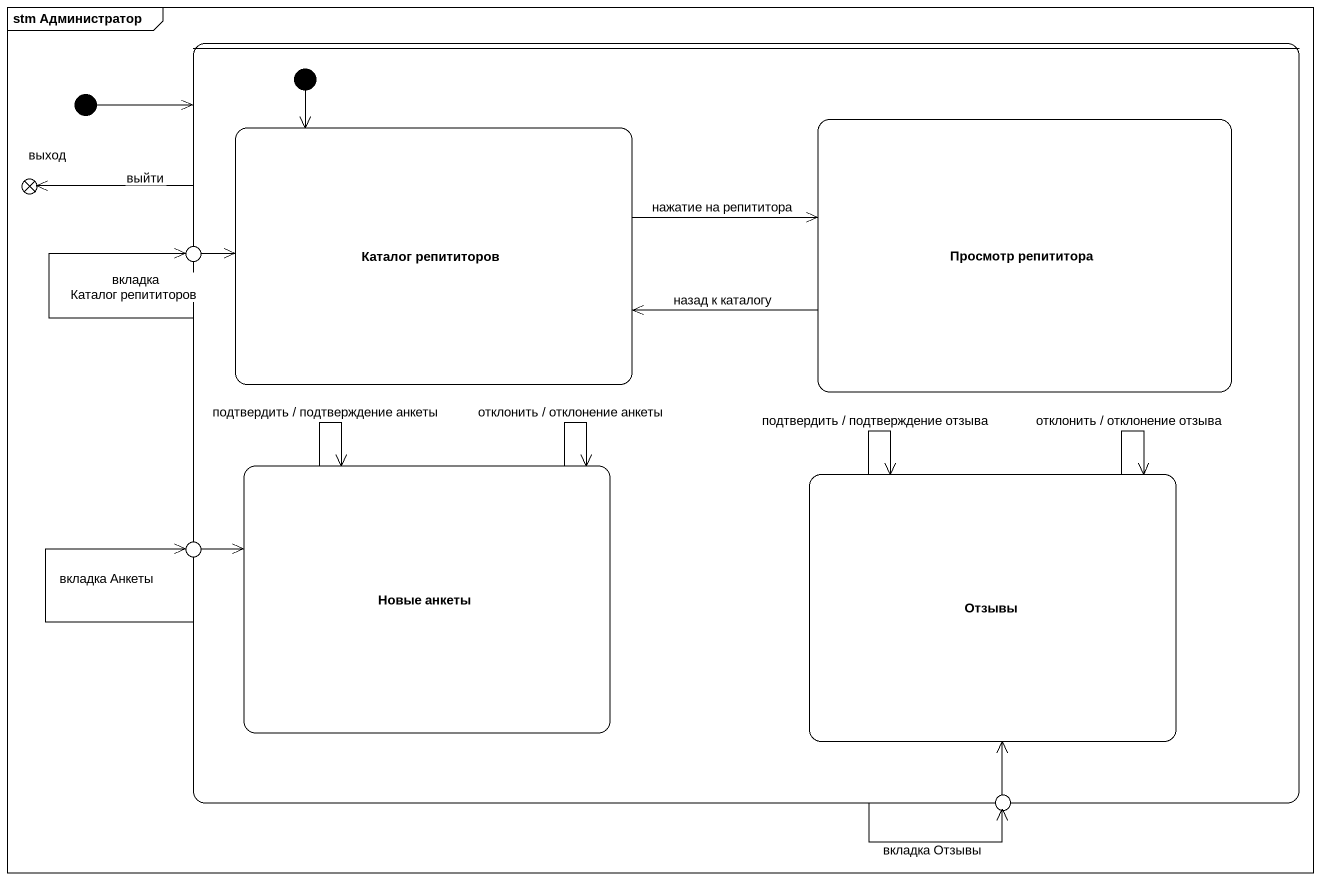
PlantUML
@startuml
mainframe stm Администратор
hide empty description
state " " as state1 {
  state "Каталог репититоров" as Каталог_репититоров
  state "Просмотр репититора" as Просмотр_репититора
  state "Новые анкеты" as Новые_анкеты
  state Отзывы
  [*] --> Каталог_репититоров
}
state выход <<choice>>
state entry1 <<choice>>
state entry2 <<choice>>
state entry3 <<choice>>
[*] -right-> state1
state1 -left-> выход : выйти
state1 -left-> entry1 : вкладка Каталог репититоров
state1 -left-> entry2 : вкладка Анкеты
state1 --> entry3 : вкладка Отзывы
Каталог_репититоров -right-> Просмотр_репититора : нажатие на репититора
Просмотр_репититора -left-> Каталог_репититоров : назад к каталогу
entry1 -right-> Каталог_репититоров
Новые_анкеты --> Новые_анкеты : подтвердить / подтверждение анкеты
Новые_анкеты --> Новые_анкеты : отклонить / отклонение анкеты
Отзывы --> Отзывы : подтвердить / подтверждение отзыва
Отзывы --> Отзывы : отклонить / отклонение отзыва
entry2 -right-> Новые_анкеты
entry3 -up-> Отзывы
@enduml
